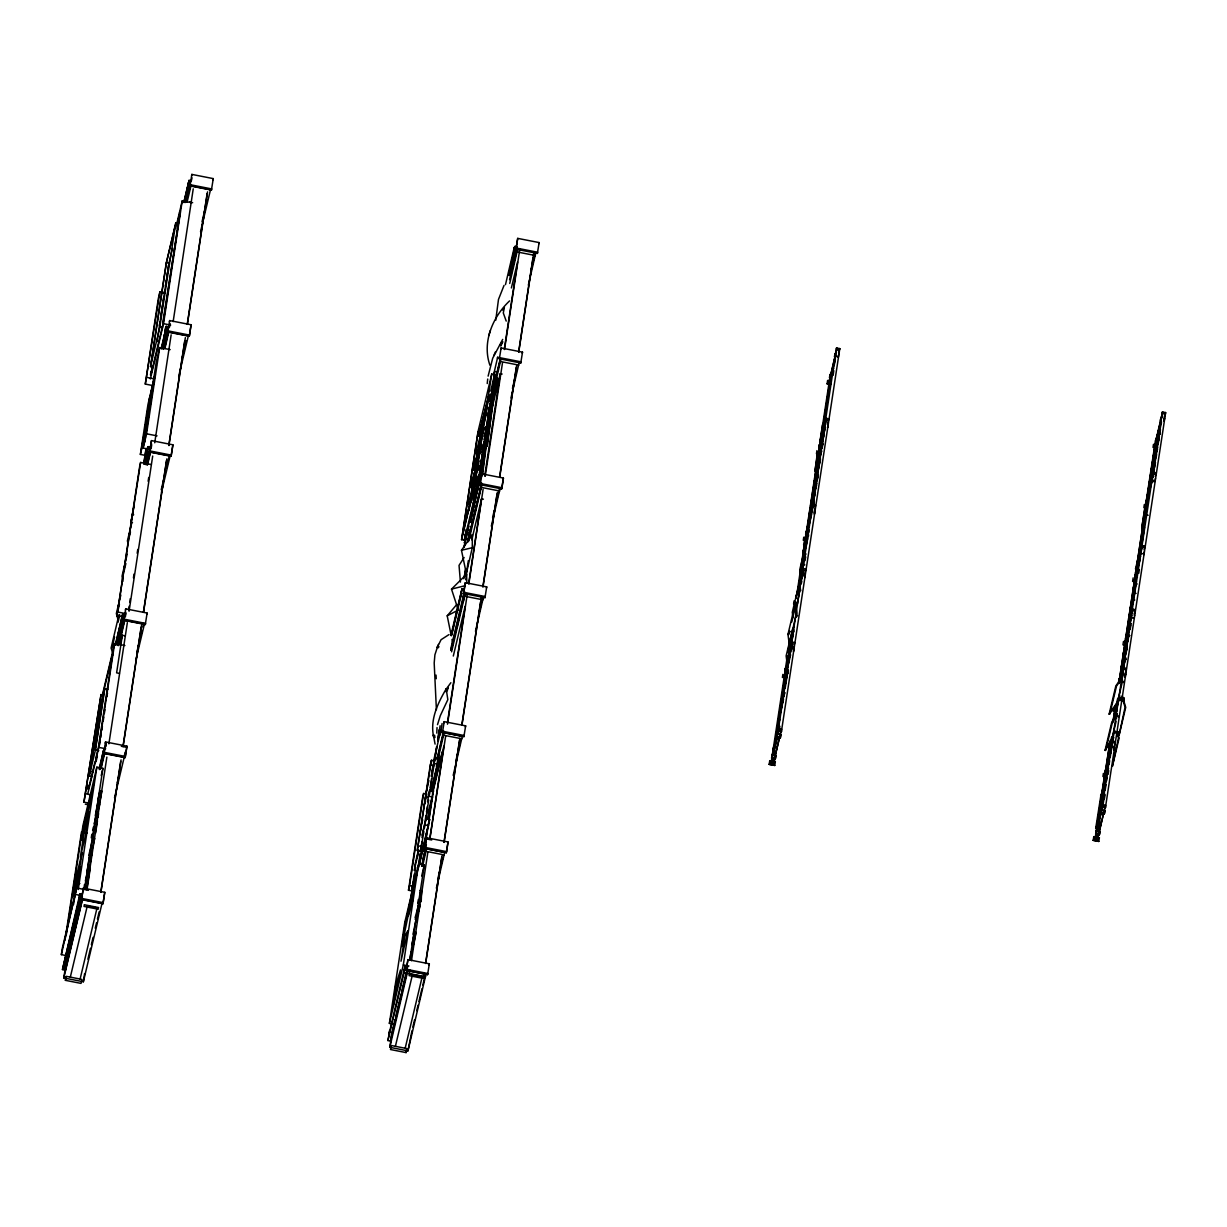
<?xml version="1.0" encoding="UTF-8"?>
<svg xmlns="http://www.w3.org/2000/svg" width="1227" height="1227" viewBox="0 0 1227 1227"><rect width="100%" height="100%" fill="white"/><g stroke="black" fill="none" stroke-linecap="round" stroke-linejoin="round"><path stroke-width="1.5" d="M436.797 733.132L437.027 727.565M472.272 547.717L472.349 534.696L461.475 550.263L466.337 573.592L472.272 547.717L461.475 550.263M420.217 905.265L416.751 918.011L415.109 917.704L419.588 901.308L419.941 892.244M495.739 320.278L498.484 299.434L504.036 285.416M487.717 379.036L487.226 383.53M471.444 516.337L473.116 503.361M472.211 513.101L474.88 492.472M473.898 506.858L475.846 491.828M474.895 501.797L477.334 482.993M477.824 479.236L478.315 475.478M479.036 469.834L479.527 466.076M477.073 491.812L478.3 482.41M478.775 478.653L479.266 474.88M477.594 490.493L483.683 443.499M484.174 439.741L484.895 434.097M485.386 430.34L485.877 426.582M478.484 487.073L478.959 483.315M479.527 482.395L485.616 435.386M486.107 431.628L486.828 425.984M487.318 422.226L487.809 418.468M479.803 482.963L490.018 404.005M481.168 475.785L481.659 472.012M482.395 466.383L482.871 462.625M483.607 456.981L484.098 453.223M484.818 447.579L485.309 443.821M486.045 438.177L486.521 434.419M485.463 445.968L493.208 388.944L494.834 389.266L487.104 446.291L485.463 445.968L492.441 392.134L500.463 358.974M482.364 473.315L486.03 445.11M482.395 475.754L486.782 441.919M487.272 438.162L487.763 434.404M488.484 428.76L489.22 423.116M489.711 419.358L490.187 415.6M490.923 409.956L491.413 406.198M493.714 391.827L495.141 380.83L496.766 381.152L495.34 392.149L493.714 391.827L495.831 377.931L497.456 378.253L495.34 392.149M487.104 446.291L494.067 392.456M1119.776 679.942L1119.484 680.97L1122.889 681M1121.018 668.071L1128.641 635.203L1129.684 635.356M1122.797 656.307L1130.435 623.439L1122.797 656.307L1130.573 625.356M1120.941 679.022L1125.067 658.715L1126.049 659.236M1126.815 647.242L1119.223 679.835M1128.641 635.203L1129.622 635.724M409.91 959.238L410.999 951.968M152.746 385.539L145.292 384.082L158.329 298.483L159.909 291.842L165.492 292.946M145.292 384.082L159.909 291.842M83.942 802.151L101.043 694.543L83.942 802.151L89.525 803.256M153.053 367.088L150.492 366.582L166.305 262.716L175.798 222.839L178.36 223.345M151.074 363.621L166.443 262.685L175.216 225.799M66.335 955.603L61.35 954.637L62.347 948.103L76.672 887.965L88.436 890.327M92.516 776.553L89.264 775.909L98.605 714.497L104.786 688.577L108.037 689.221M150.476 375.033L151.059 371.26M87.592 789.099L88.16 785.326M65.016 940.112L81.534 831.814M152.24 366.444L151.105 373.944L163.053 323.775M66.35 934.514L83.007 825.296L96.856 767.151L102.915 768.347L84.571 888.854M159.372 325.538L159.955 321.765M160.522 317.977L162.531 304.756M163.114 300.983L163.682 297.21M164.265 293.437L164.832 289.649M165.415 285.876L166.274 280.216M166.857 276.428L167.424 272.655M168.007 268.882L168.574 265.109M157.041 341.689L169.004 263.191L172.516 248.437M89.264 775.909L95.43 749.988L104.786 688.577M145.538 455.432L140.369 454.419L147.976 404.435L155.169 373.821M175.798 222.839L159.863 326.735L162.547 327.226M81.319 896.584L82.393 896.799L81.442 903.072L65.445 970.174L62.47 969.56L79.878 893.931L81.734 894.299L80.368 902.857L64.371 969.974L80.645 901.492L78.773 901.124L79.878 893.931M140.86 452.242L144.142 433.683M144.633 430.278L145.538 424.496M146.028 421.091L146.657 417.149M147.148 413.729L148.053 407.962M151.059 400.385L149.295 400.048L149.955 395.692M132.485 522.564L130.86 522.242L134.234 505.248M122.347 616.767L116.948 615.709L139.725 466.107L140.599 462.456L151.366 464.558M84.111 832.397L80.322 857.213L85.23 836.615L89.019 811.783L84.111 832.397L87.132 832.98M116.948 615.709L140.599 462.456M151.933 387.824L144.326 437.809L140.369 454.419M73.559 904.498L76.841 882.934L80.645 866.983L77.362 888.547M148.39 449.113L143.16 448.085L156.289 361.858L159.694 347.563L170.17 349.618M61.35 954.637L76.672 887.965M144.633 442.257L145.492 436.659M145.829 434.511L147.823 421.428M148.329 417.962L149.188 412.364M149.755 408.622L151.519 397.134M152.025 393.668L154.081 380.324M154.587 376.858L155.215 372.855M155.722 369.373L156.366 365.37M162.823 322.41L180.246 212.271L179.525 212.654M91.059 796.415L91.504 793.486M87.915 793.209L98.82 747.396L114.632 643.515L124.878 645.525M143.16 448.085L146.565 433.806L159.694 347.563M162.838 325.324L180.154 211.397L177.056 224.403M63.804 977.934L82.485 899.529L102.025 903.363L83.359 981.769L63.804 977.934L65.292 968.134M150.354 378.959L163.528 323.683L182.225 200.86L191.136 202.608M99.54 745.05L100.108 741.323M100.675 737.611L101.243 733.884M101.81 730.157L102.378 726.445M103.221 720.862L103.789 717.135M104.356 713.408L104.924 709.697M106.902 696.66L107.47 692.948M65.445 970.174L66.396 963.916M78.237 889.56L96.856 767.151M143.697 463.867L145.967 448.929M65.414 980.342L66.365 976.355L81.964 979.407L81.013 983.394L65.414 980.342L65.997 976.554M143.881 463.622L146.212 448.468M144.648 461.582L146.642 448.561M118.145 635.847L118.59 632.933L120.445 633.301L120.001 636.199L118.145 635.847L115.951 645.003M144.771 461.352L145.338 457.564M167.716 326.888L165.844 326.52L164.357 336.321L166.212 336.689L167.209 330.155M145.86 458.791L147.577 447.594M78.329 904.176L63.39 967.045M115.507 645.203L122.577 614.374L124.448 614.742L119.571 636.353M144.418 464.343L148.206 446.628L149.832 446.95L146.258 464.665M161.443 349.005L166.458 326.428L168.222 326.765L163.222 349.342M189.97 182.179L188.759 181.933L187.762 188.544L189.035 188.759L190.277 180.599L189.065 180.354L183.789 202.516M189.065 180.354L184.663 201.519M99.479 769.574L103.497 750.418L104.571 750.633L100.982 767.949M117.531 645.417L123.452 618.883M163.62 348.192L167.409 330.6M185.829 201.872L189.571 184.433M81.503 899.606L83.359 888.118L104.77 892.32L103.206 902.643L102.93 903.808L81.503 899.606L83.359 888.118M103.681 753.439L105.537 741.952L126.948 746.154L125.384 756.476L125.108 757.642L103.681 753.439L103.958 752.274L125.384 756.476M145.292 624.543L147.133 613.055L125.721 608.853L123.881 620.341L145.292 624.543L145.568 623.377L124.157 619.175L122.424 626.905M149.633 452.088L151.473 440.6L172.9 444.803L171.32 455.125L171.044 456.291L149.633 452.088L151.473 440.6M167.823 332.057L169.679 320.569L191.09 324.772L189.525 335.094L189.249 336.259L167.823 332.057L168.114 330.891L189.525 335.094M190.001 185.891L191.857 174.403L213.268 178.605L211.427 190.093L190.001 185.891L190.277 184.725L211.704 188.927L211.427 190.093M118.605 645.617L124.525 619.098M190.645 184.648L189.94 189.357L188.866 189.142M91.289 837.811L91.826 834.253M125.123 635.831L122.332 635.279L116.611 672.841L119.418 673.393M147.332 464.864L150.277 450.846M164.679 348.407L168.467 330.815M83.973 888.041L84.525 884.437M125.338 616.997L125.844 613.73M105.645 746.829L106.151 743.562L104.387 750.955M151.105 448.745L151.596 445.478M169.541 327.072L170.047 323.805M87.623 867.995L89.755 853.946L91.626 854.314L89.479 868.363L87.623 867.995L86.78 871.507M85.307 888.256L88.313 868.501L90.184 868.869L87.178 888.624M88.819 855.296L92.915 838.118L96.688 813.302L98.559 813.67L98.022 817.213M95.292 815.664L100.031 790.771L101.902 791.139L97.148 816.016M90.138 857.32L90.951 851.998M128.528 610.049L129.111 606.261M129.694 602.472L130.261 598.684M133.436 577.856L134.019 574.067M137.179 553.239L137.761 549.451M148.13 481.275L148.712 477.487M86.703 889.621L106.872 757.09M108.896 743.823L127.347 622.656M129.065 611.291L152.7 456.03M154.725 442.778L171.151 334.848M173.16 321.597L193.237 188.835M95.583 833.164L97.47 820.756M83.359 981.769L84.602 973.609M100.798 892.182L120.675 761.538M122.991 746.384L141.151 627.104M143.452 611.951L166.504 460.478M168.82 445.34L184.663 341.198M187.256 324.158L207.148 193.513M100.905 892.412L121.074 759.866M123.099 746.614L141.534 625.433M143.559 612.181L166.903 458.821M168.927 445.57L185.354 337.64M187.363 324.388L207.547 191.857M124.464 755.571L124.955 752.304M102.93 903.808L104.77 892.32M125.108 757.642L126.948 746.154M171.044 456.291L172.9 444.803M189.249 336.259L191.09 324.772M461.551 539.665L475.324 481.858L478.116 482.41L464.343 540.217L461.551 539.665L477.963 431.873L491.736 374.066L494.527 374.603L477.978 482.441M423.606 793.486L409.588 885.603L412.855 886.247L411.735 890.894L408.484 890.25L422.502 798.133L423.606 793.486L426.873 794.13M394.971 1024.484L389.388 1023.395L404.757 922.459L418.683 863.977L424.266 865.066L409.757 960.404M407.303 970.557L390.462 1041.048L387.901 1040.542L389.772 1030.649M389.542 1030.603L389.02 1035.542M407.257 915.296L410.416 900.189M464.343 540.217L465.217 534.543M423.898 831.63L420.524 851.155L417.272 850.526L430.294 764.942L431.413 760.28L434.665 760.924M464.987 536.92L466.122 529.45M468.975 510.785L470.11 503.331M471.245 495.861L472.656 486.521M474.082 477.196L475.217 469.726M477.211 456.659L477.778 452.932M478.913 445.462L480.34 436.122M409.097 906.4L423.146 847.075L423.024 847.934M417.272 850.526L431.413 760.28M464.527 542.211L464.404 543.07L478.453 483.745L481.26 484.282L468.07 539.957M412.027 889.008L414.312 873.977M463.852 547.549L468.699 526.092L464.235 547.073M409.757 905.388L413.269 881.952M411.03 899.56L411.597 895.787M412.18 891.998L415.708 867.443M417.134 858.041L418.284 850.526M411.152 899.069L413.744 882.044M491.736 374.066L475.186 481.889L462.196 536.383L478.116 431.843L480.907 432.395M390.462 1041.048L391.505 1034.192M389.803 1047.306L407.839 970.664L425.999 974.223L407.947 1050.879L389.803 1047.306L391.198 1038.165M391.888 1034.177L391.766 1035.021L407.042 970.894M415.922 878.992L416.597 874.59M427.456 801.829L429.726 790.05L433.453 790.786L425.416 844.023M470.324 521.981L479.236 482.38L481.567 482.825L480.647 488.867L472.64 522.426L470.324 521.981L479.236 482.38M389.388 1023.395L403.315 964.913L420.186 853.701M420.524 851.155L421.95 841.86M425.34 819.529L425.907 815.802M426.475 812.09L427.333 806.507M430.156 787.903L431.582 778.593M434.266 761.921L434.849 758.133M435.416 754.344L436.567 746.783M437.732 739.206L439.159 729.743M472.288 512.15L472.87 508.361M418.422 867.918L420.723 852.826M424.465 827.903L428.714 799.989M429.573 794.406L435.11 757.304L438.837 758.041L431.398 791.492M421.965 837.642L425.938 818.685L429.665 819.421L419.695 863.685M435.508 756.031L436.95 746.568M437.809 740.893L440.11 725.755M451.919 648.178L452.502 644.39M517.088 249.296L510.785 275.6L508.684 275.201L515.018 246.397L517.104 246.811L516.168 253.007L514.067 252.609L515.018 246.397M451.475 635.341L461.659 590.509M460.861 596.215L461.981 588.868L464.312 589.313M404.25 970.358L404.373 969.499M436.858 759.682L443.637 730.97L440.846 730.418L440.708 731.277L443.499 731.813M461.536 593.945L461.674 593.086L451.628 635.233M471.904 526.214L472.487 522.426M478.453 483.745L478.331 484.588L481.122 485.14M520.769 362.993L522.518 352.149L501.107 347.947L499.358 358.79L520.769 362.993L521.046 361.827L497.641 357.272L497.502 358.131L500.309 358.667L490.125 401.398M514.205 247.992L514.328 247.148L505.478 284.649M404.051 972.766L405.094 965.91L407.655 966.416L406.612 973.272L404.051 972.766L387.901 1040.542M423.79 844.038L422.748 850.894L425.309 851.4L426.352 844.544L423.79 844.038L418.56 865.971M440.37 734.804L442.088 723.516M464.343 577.089L465.478 569.619M510.785 275.6L511.72 269.403M425.738 839.237L427.18 829.805M428.898 818.486L432.057 797.719M406.183 970.465L407.931 959.621L429.343 963.824L427.594 974.667L406.183 970.465L407.931 959.621M463.561 593.5L465.309 582.672L486.72 586.874L484.972 597.702L463.561 593.5L463.837 592.334L485.248 596.537L484.972 597.702M515.969 249.204L517.717 238.375L539.128 242.578L537.38 253.406L515.969 249.204L517.717 238.375M424.879 848.593L426.628 837.75L448.039 841.967L446.567 851.63L446.291 852.796L424.879 848.593L425.155 847.428L446.567 851.63M438.514 758.24L439.297 753.148M442.472 732.473L444.22 721.645L465.647 725.847L463.898 736.675L442.472 732.473L442.763 731.307L464.174 735.51L463.898 736.675M450.8 648.654L463.192 596.675L465.309 582.672M480.263 484.696L482.012 473.867L503.423 478.07L501.966 487.732L501.674 488.898L480.263 484.696L480.539 483.53L501.966 487.732M464.343 594.481L464.466 593.638L450.938 650.433M436.352 766.308L444.143 732.672L462.288 736.246L453.192 775.357M451.597 651.828L465.217 593.699M495.846 381.643L501.015 358.99M509.742 283.452L517.625 249.403M422.625 866.124L426.536 848.793L444.695 852.351L436.383 888.179M468.775 541.046L481.92 484.895M484.711 475.877L500.263 373.683L502.134 374.051M429.895 837.995L443.883 746.108L432.456 794.007M447.41 722.902L465.156 606.291L453.3 656.046M468.76 582.825L481.551 498.822L483.407 499.19M504.297 349.158L517.564 262.011L511.383 287.946M424.235 972.965L423.269 978.41L409.066 975.618L410.048 970.174M411.49 960.726L427.794 852.627M429.803 839.391L445.754 735.54M447.487 724.191L467.364 593.623M468.806 584.159L483.101 489.328M485.217 476.306L502.503 362.778M504.512 349.526L519.788 249.234M406.076 1052.597L407.027 1048.61L391.444 1045.542L390.493 1049.53L406.076 1052.597L406.658 1048.809M407.947 1050.879L411.965 1030.772M425.57 963.272L441.705 857.305M444.005 842.167L459.558 739.988M461.858 724.85L480.585 601.859M482.886 586.721L497.012 494.006M499.604 476.966L516.306 367.226M518.607 352.088L533.009 257.471M425.677 963.502L442.103 855.648M444.113 842.397L459.956 738.332M461.965 725.08L481.551 596.414M482.993 586.951L497.395 492.334M499.711 477.196L516.705 365.569M518.714 352.318L533.975 252.026M475.478 631.307L483.377 597.258M528.331 285.17L535.785 252.977M491.321 526.122L500.079 488.453M510.953 398.008L519.174 362.548M446.291 852.796L448.039 841.967M501.674 488.898L503.423 478.07M769.176 764.36L769.743 760.694L775.341 761.783L774.758 765.449L769.176 764.36L774.758 765.449M830.817 384.526L827.09 383.806L827.611 380.401M817.719 453.223L814.943 471.245L817.305 453.346M770.909 763.501L779.068 728.654L781.492 729.129L773.317 763.976L770.909 763.501L771.154 761.875M771.584 758.163L772.151 754.85L775.878 755.587L775.495 758.071L775.295 758.899L771.584 758.163L771.783 757.335L775.495 758.071M795.265 603.439L795.51 601.813M819.697 443.039L822.504 424.956L823.44 425.14L820.633 443.223L819.697 443.039L821.707 434.312L822.535 435.217L821.707 434.312M787.305 656.399L771.185 762.35L773.838 762.872L774.13 761.63M787.887 652.611L789.605 641.261M796.246 598.408L800.556 569.359M801.139 566.245L804.298 544.757M804.881 541.644L829.651 378.928M775.663 746.461L773.9 746.123L772.197 755.633M806.691 530.923L814.161 499.236M807.228 527.334L815.157 493.775M808.118 521.521L816.63 485.156M808.608 518.346L816.737 483.423M809.145 514.757L816.63 483.07M809.483 512.533L818.056 475.754M810.51 505.769L817.995 474.082M810.848 503.545L817.719 474.266M811.891 496.782L820.526 459.588M812.703 491.398L820.464 457.916M813.256 487.809L820.173 458.1M814.13 481.996L821.553 450.723M814.621 478.821L822.811 443.468M815.157 475.232L822.581 443.959M815.51 473.008L822.918 441.751M816.599 465.815L824.007 434.557M817.351 460.861L825.28 427.303M772.949 755.311L773.531 751.568M774.344 746.63L779.651 719.145L774.436 746.568L785.234 674.651L792.151 645.586L791.584 649.328M786.216 672.626L787.841 657.488M797.596 593.408L800.725 572.902M802.427 561.705L803.271 556.107M803.838 552.38L804.406 548.653M816.43 469.65L806.446 535.309L809.467 522.579M819.912 446.858L820.48 443.07M821.921 433.622L829.989 380.661L836.047 355.232M783.117 689.283L786.752 673.991L783.194 689.298L785.019 676.859M775.602 742.304L776.17 738.562M776.752 734.804L777.32 731.062M777.887 727.304L778.455 723.547M779.022 719.804L779.881 714.175M780.464 710.418L781.032 706.675M781.599 702.918L784.743 682.289M785.311 678.531L785.234 674.651M799.958 582.35L800.525 578.623M803.639 558.101L804.206 554.374M809.943 516.674L810.526 512.932M813.654 492.288L814.237 488.545M824.299 422.395L825.158 416.72M825.74 412.947L826.323 409.158M826.891 405.37L828.9 392.134M829.483 388.361L830.05 384.572M777.136 733.915L776.568 737.228L780.295 737.964L780.863 734.651L777.136 733.915L776.936 734.743M781.783 702.534L787.841 671.276L785.173 688.255M810.618 513.469L811.2 510.156M778.102 731.246L836.523 348.008L839.789 348.637L781.354 731.89L778.102 731.246L778.347 730.188L781.614 730.832L781.354 731.89M773.317 763.976L781.492 729.129M773.838 762.872L775.556 751.507M784.068 696.138L784.574 692.488L777.887 724.206L783.547 699.237M791.998 643.715L792.243 642.089L794.667 642.565L794.421 644.19L791.998 643.715L784.084 676.936L792.243 642.089M803.179 570.218L803.424 568.592L805.848 569.067L805.602 570.693L803.179 570.218L797.903 592.365M812.872 506.521L813.133 504.895L815.541 505.371L815.295 506.996L812.872 506.521L804.958 539.742L814.268 499.588M826.308 418.33L818.133 453.192L826.308 418.33L828.731 418.806L827.397 424.343M775.571 752.182L774.36 762.044M784.13 695.878L784.636 692.503M833.179 375.263L833.808 370.677M779.314 729.988L779.881 726.246M787.872 673.715L788.44 669.973M796.492 617.15L797.059 613.393M805.096 560.601L805.664 556.874M813.654 504.358L814.222 500.601M817.366 479.972L817.934 476.229M822.213 448.085L822.796 444.327M775.295 758.899L775.878 755.587M780.295 737.964L780.863 734.651M1111.11 747.887L1106.923 747.059L1107.46 744.099M1093.211 840.326L1093.778 836.661L1099.377 837.765L1098.794 841.431L1093.211 840.326L1098.794 841.431M1126.693 645.555L1122.966 644.819L1123.487 641.43M1136.355 582.027L1132.628 581.291L1133.15 577.886M1135.542 568.853L1136.708 569.083L1135.542 568.853L1139.423 552.564L1140.589 552.794L1136.708 569.083M1145.42 504.926L1145.052 506.567L1147.383 507.027M1102.536 806.645L1097.567 827.489L1096.631 827.32L1104.76 773.93L1110.144 751.338L1111.079 751.522L1110.236 757.044M1121.907 682.243L1118.656 681.598L1119.193 678.638L1122.444 679.283M1145.343 505.723L1141.754 527.978L1144.776 508.055L1153.058 473.055M1145.957 502.825L1154.883 444.542L1161.923 414.772M1094.944 839.406L1103.088 804.697L1105.512 805.173L1097.367 839.881L1094.944 839.406L1097.828 821.185M1099.561 809.82L1100.128 806.032M1101.371 803.808L1100.435 803.624L1109.361 745.387M1112.828 722.657L1115.42 705.602M1118.871 682.872L1152.628 461.183M1153.196 457.395L1155.221 444.128M1095.527 837.013L1097.828 821.845M1101.861 795.326L1103.594 783.961M1110.236 740.372L1103.717 783.01L1109.668 757.228M1113.119 721.43L1115.711 704.375M1118.886 683.531L1146.57 501.628M1148.135 497.456L1147.015 498.346L1155.221 444.787M1100.558 812.305L1103.579 792.565L1099.131 815.418L1103.364 797.581M1116.601 718.7L1113.809 718.163L1114.346 715.203L1117.137 715.755M1128.027 625.801L1133.38 599.727L1128.027 625.801L1129.423 626.077M1133.15 601.261L1131.754 600.985L1133.886 586.951M1096.969 831.385L1097.536 827.658M1098.119 823.808L1098.686 820.127M1099.53 814.605L1100.082 810.924M1100.435 803.624L1104.561 781.584L1102.429 790.556L1103.364 790.74L1101.938 800.081M1120.404 677.488L1125.865 641.614L1131.969 615.448M1129.576 617.242L1126.815 639.742M1130.144 613.515L1130.711 609.773M1131.279 606.046L1134.392 585.54M1134.96 581.797L1135.527 578.07M1136.401 572.334L1145.266 514.128M1148.61 491.659L1149.162 490.708M1149.101 484.726L1151.57 483.009L1149.607 485.125M1150.589 478.591L1153.303 475.785M1151.586 472.058C1160.359 461.72 1144.96 479.266 1153.579 469.941M1152.582 465.524L1155.527 462.487M1153.073 458.607L1156.524 455.953L1153.579 458.99M1154.07 452.073L1157.521 449.419L1154.576 452.456M1157.859 443.315L1154.975 446.076L1157.552 443.806M1114.76 716.706L1114.637 717.519L1114.898 716.108L1117.46 716.614M1129.99 618.991L1128.595 618.715L1136.141 583.669M1150.926 478.653L1158.948 437.993M1151.923 472.119L1160.251 429.849M1153.901 459.051L1159.944 428.484L1160.374 429.189M1154.898 452.518L1158.227 435.708M1105.45 777.903L1108.763 762.749M1108.272 760.709L1108.15 761.522M1107.751 746.43L1110.45 746.338L1110.573 745.51L1108.012 745.019M1150.22 484.88L1145.389 516.659L1150.926 481.26L1153.257 481.72M1108.625 759.252L1107.275 768.071L1108.211 768.255M1121.631 673.838L1122.199 670.065M1123.932 658.73L1124.499 654.957M1127.674 634.144L1128.242 630.417M1137.352 570.57L1137.92 566.828M1139.914 553.684L1140.496 549.926M1141.064 546.168L1141.631 542.411M1142.199 538.668L1143.058 533.024M1153.472 465.693L1158.871 438.254M1100.619 813.118L1101.171 809.973L1104.883 810.71L1104.53 813.026L1104.331 813.854L1100.619 813.118L1100.818 812.289L1104.53 813.026M1096.631 827.32L1102.015 804.713L1110.144 751.338M1134.3 617.518L1134.101 618.347L1130.374 617.626L1130.926 614.466L1130.727 615.31M1149.852 490.861L1150.405 487.18M1151.57 483.009L1150.88 483.484L1151.754 477.61L1151.555 478.438M1152.092 476.168L1152.644 472.487M1153.211 468.806L1156.57 446.751M1131.754 600.985L1138.012 569.665L1139.408 569.942M1140.865 550.984L1144.438 527.518L1143.119 527.947L1144.438 527.518M1102.153 807.151L1162.398 411.981L1165.65 412.609L1105.404 807.78L1102.153 807.151L1102.398 806.078L1105.665 806.722L1105.404 807.78M1097.367 839.881L1105.512 805.173M1103.257 801.001L1103.763 797.703M1153.533 459.251L1155.972 455.846M1160.895 423.438L1159.96 424.573L1161.463 423.545M1095.22 838.24L1097.874 838.762L1100.481 822.366M1102.874 806.17L1104.622 793.854M1105.19 790.173L1106.033 784.651M1106.585 780.97L1107.153 777.289M1107.705 773.608L1108.548 768.087M1109.116 764.406L1109.668 760.725M1112.889 740.893L1113.456 737.105M1135.052 611.153L1135.266 609.681L1132.843 609.205L1132.628 610.678L1135.052 611.153L1134.162 614.834M1142.521 545.662L1142.291 547.135L1144.714 547.61L1144.944 546.138L1142.521 545.662L1134.377 580.356M1153.687 472.334L1153.457 473.806L1155.88 474.282L1156.11 472.809L1153.687 472.334L1145.773 505.555M1154.714 446.766L1162.859 412.073M1114.285 732.856L1114.591 730.893M1104.469 798.593L1105.036 794.851M1108.165 774.344L1108.733 770.617M1125.312 661.629L1125.895 657.856M1130.205 629.528L1130.773 625.755M1138.763 573.239L1139.331 569.512M1099.346 834.789L1099.545 833.961L1095.818 833.225L1095.619 834.053L1099.346 834.789L1099.898 831.645L1096.171 830.909L1095.987 831.737M1099.545 833.961L1099.898 831.645M1104.331 813.854L1104.883 810.71M1114.96 743.117L1115.174 741.645L1112.766 741.169L1112.536 742.642L1114.96 743.117L1113.641 748.654M1125.726 673.838L1125.174 676.982L1125.374 676.154M1126.125 669.773L1126.34 668.316L1123.917 667.841L1123.702 669.298L1126.125 669.773L1124.361 677.166M1122.95 699.513L1123.073 698.7L1120.282 698.148M1120.65 700.494L1123.595 701.077L1124.131 698.117L1121.187 697.534M1123.595 701.077L1124.131 698.117M466.337 573.592L468.346 560.616M471.766 538.408L472.349 534.696M465.708 579.834L466.597 574.175L451.505 589.129L458.407 610.371M486.582 413.162L480.647 436.398L478.545 435.984L488.821 395.339M478.055 453.377L475.969 452.962L476.183 451.643M475.478 470.37L473.377 469.956L473.591 468.622L484.113 427.517M473.101 486.03L472.886 487.349L470.8 486.935L481.536 444.511M475.34 484.68L470.309 504.343L468.208 503.929L468.423 502.595M489.987 391.306L490.202 389.971M487.395 408.284L487.61 406.965L475.969 452.962M490.248 398.867L492.288 390.385L490.002 399.327M486.904 425.692L487.119 424.358L484.159 436.413M479.143 476.643L479.374 475.324L472.962 500.34M1123.533 663.715L1121.693 670.571M1124.438 655.203L1123.472 658.807M1125.481 659.129L1119.837 682.687M1129.07 635.601L1122.858 659.052M488.116 376.137L492.717 358.192L502.687 339.404M417.732 903.164L418.376 899.529M416.751 918.011L417.395 914.376M1157.951 442.778L1155.573 445.922M1158.917 436.505L1156.509 439.021L1159.423 436.889M1152.92 465.6L1161.524 421.843M1159.592 434.634L1160.297 431.014M1159.576 434.833L1160.297 431.183M1149.944 485.186L1157.567 446.398M1158.227 443.192L1159.009 439.097M1149.3 489.895L1157.644 447.456M1148.671 494.604L1156.616 454.266M1149.73 490.57L1150.466 486.858M1150.926 484.665L1155.297 462.349M1152.138 479.895L1153.947 470.708M1154.561 467.748L1155.389 463.392M1153.411 474.972L1154.086 471.49M413.177 933.456L416.95 915.127L415.232 919.452M463.837 578.761L465.708 569.742M457.134 626.721L458.745 619.436M463.315 601.353L465.309 592.38M411.766 944.621L414.588 932.075L416.214 932.397L410.186 959.284M127.179 554.175L122.04 576.153L122.915 581.383M124.157 570.831L125.875 563.5M1121.57 668.178L1128.365 638.93M1120.205 678.132L1126.999 648.884M1120.389 678.914L1125.067 658.715M803.24 559.083L803.67 564.604L800.74 577.058L800.311 571.537L803.24 559.083L805.311 555.846M801.154 571.69L801.998 568.132M802.351 575.524L803.179 571.966M118.942 614.742L111.105 648.025L113.16 654.681M111.933 648.178L114.556 637.089M118.037 622.304L119.786 614.911M807.412 532.595L807.688 539.098L803.179 558.193L802.903 551.69L808.869 530.003M805.387 544.911L803.746 551.859L805.203 549.267M794.743 605.678L796.016 615.402L789.237 644.129L787.964 634.39L794.743 605.678L797.949 601.552M788.808 634.558L789.651 630.969M791.768 621.997L794.298 611.215M175.63 228.498L182.225 200.86M183.897 202.332L188.759 181.933M185.108 202.578L188.513 188.329M191.581 175.568L191.857 174.403M185.875 201.749L189.035 188.759M191.167 181.489L192.041 177.838M187.056 202.256L190.983 185.814L210.523 189.648L200.522 231.673M150.492 366.582L159.985 326.719M165.844 326.52L164.035 337.655L165.906 338.008M161.243 348.299L166.458 326.428M149.295 400.048L155.369 374.526M163.007 348.652L165.89 336.397M169.403 321.735L169.679 320.569M166.335 338.805L167.209 335.109M168.973 327.716L169.847 324.02M166.519 338.453L167.393 334.772M164.847 348.606L168.805 331.98L188.36 335.815L178.667 376.444M144.28 463.116L148.206 446.628M202.01 221.872L204.618 210.921M205.492 207.256L207.24 199.955M130.86 522.242L132.961 513.453M212.992 179.771L213.268 178.605M146.044 464.665L149.05 452.042L147.424 451.72M150.783 447.671L151.657 444.036M147.562 464.772L150.599 452.011L170.154 455.846L161.458 492.318M182.363 357.41L186.32 340.784M102.408 694.835L114.632 643.515M102.838 694.835L112.7 653.393L98.39 747.473L95.813 758.286M115.553 643.884L122.577 614.374M120.047 633.178L120.921 629.497M123.559 618.439L124.448 614.742M125.445 610.018L125.721 608.853M117.823 645.371L121.55 630.555M125.031 615.939L125.906 612.288M121.289 632.074L124.326 619.344M119.188 644.022L124.847 620.264L144.403 624.098L135.691 660.647M120.123 644.558L122.332 635.279M88.513 788.915L94.954 761.89M96.043 761.737L97.362 756.185M161.212 489.803L164.265 477.042M166.427 467.932L169.479 455.156M91.856 791.676L94.019 782.627M99.111 768.838L103.497 750.418M105.261 743.117L105.537 741.952M99.985 769.421L102.623 758.332M100.185 769.038L101.933 761.676M101.135 768.133L104.663 753.363L124.203 757.197L114.525 797.841M101.181 775.617L102.915 768.347M97.823 800.081L100.031 790.771M92.608 830.464L93.421 827.029M94.234 823.593L96.688 813.302M136.749 652.672L138.482 645.371M140.66 636.23L141.979 630.739M142.838 627.089L143.712 623.439M146.857 614.221L147.133 613.055M62.47 969.56L78.773 901.124M90.277 857.366L94.77 838.486L92.915 838.118M80.859 897.995L81.734 894.299M90.783 857.826L91.626 854.314M85.369 880.894L88.313 868.501M69.632 949.897L72.684 937.137M74.418 929.836L76.151 922.551M77.025 918.9L78.758 911.6L77.056 919.161M81.365 900.664L80.491 904.314L81.503 900.526M68.62 954.591L71.289 943.394M74.402 930.357L76.166 922.888M70.322 977.121L87.27 906.032L97.04 907.949L80.108 979.054M117.347 782.489L118.666 776.952M87.884 959.207L90.491 948.272M91.365 944.621L93.099 937.321M95.277 928.21L96.58 922.735M97.439 919.084L99.172 911.799M508.684 275.201L514.067 252.609M512.134 267.655L516.69 248.544M509.573 279.695L517.119 247.701M493.515 375.14L497.641 357.272M493.852 375.079L494.696 371.49L496.797 371.904L492.104 391.582M487.395 405.155L489.128 397.885M491.291 388.806L494.527 374.603M500.831 349.112L501.107 347.947M499.358 358.79L499.634 357.624M490.002 399.082L490.877 395.462M492.594 388.223L495.616 375.554M490.34 401.459L491.659 395.922M491.49 399.925L494.972 385.309M496.766 381.152L497.456 378.253M491.199 411.735L500.263 373.683M481.736 475.033L482.012 473.867M530.892 271.136L533.5 260.17M534.374 256.52L535.248 252.869M467.978 539.343L471.015 526.552L470.048 532.917L467.717 532.457M467.87 542.058L472.702 521.245M473.576 517.595L478.775 495.708M479.65 492.058L481.383 484.772M538.852 243.744L539.128 242.578M537.38 253.406L537.656 252.241L516.245 248.038M471.781 539.803L481.551 498.822M450.922 635.279L461.981 588.868M512.457 388.407L516.414 371.781M451.183 650.249L464.68 593.592M522.242 353.315L522.518 352.149M426.106 792.565L428.883 780.571M433.315 761.998L440.846 730.418M425.171 799.084L426.459 793.639M431.659 771.829L435.11 757.304M492.594 517.518L494.328 510.217M496.506 501.091L499.542 488.331M424.22 805.295L426.382 796.2M431.137 776.231L434.174 763.516L437.901 764.237M443.944 722.81L444.22 721.645M420.892 827.151L422.655 819.728M427.962 797.473L429.726 790.05M437.41 758.531L443.576 732.672M419.941 833.363L421.275 827.796M431.49 788.915L438.837 758.041M408.484 890.25L409.588 885.603M414.665 866.063L418.56 849.651M422.042 835.081L425.938 818.685M432.502 792.335L442.134 751.921M414.143 870.434L418.928 850.403M428.146 813.041L433.453 790.786M427.211 819.253L432.517 796.983L428.79 796.262M424.021 843.102L429.665 819.421M479.358 611.782L480.662 606.291M481.536 602.641L482.395 598.991M408.576 910.373L409.373 907.044M426.628 837.75L426.352 838.915L431.705 839.974M486.444 588.04L486.72 586.874M422.87 859.161L425.478 848.194M421.597 865.909L425.938 847.627M421.827 866.017L425.999 848.67M421.659 876.032L424.266 865.066M388.974 1034.468L405.094 965.91M456.015 760.249L459.972 743.623M391.95 1032.352L395.002 1019.53M395.876 1015.864L401.106 993.885M401.981 990.22L406.352 971.907M465.37 727.013L465.647 725.847M395.401 1046.324L412.333 975.22L422.103 977.137L405.171 1048.241M437.64 879.575L440.248 868.639M441.107 864.989L442.855 857.704M412.824 1027.106L414.573 1019.806M416.751 1010.665L418.054 1005.189M418.928 1001.523L421.965 988.732M422.84 985.082L425.447 974.115M429.067 964.989L429.343 963.824M427.594 974.667L427.87 973.502L406.459 969.299M827.09 383.806L830.878 384.266M829.881 375.125L830.081 374.296L829.498 377.609L829.697 376.781M834.866 354.204L835.066 353.361L834.498 356.674L834.682 355.845L838.409 356.582L838.21 357.41L838.793 354.097M836.523 348.008L836.277 349.066L839.529 349.71L839.789 348.637M834.789 357.318L828.823 382.947L836.308 351.582M835.679 353.637L836.998 348.1L836.737 349.726L839.161 350.201L839.421 348.575L838.532 352.256M833.67 368.069L829.989 380.661M835.096 361.428L834.099 365.646L833.164 365.462L834.207 364.925M822.504 424.956L823.44 425.14M816.921 450.631L816.461 453.76M819.191 445.355L819.391 444.527L818.808 447.84L819.007 447.011M824.176 424.435L824.375 423.591L823.808 426.904L823.992 426.076M818.44 453.668L826.538 419.665M817.903 457.257L825.357 425.462M817.075 462.656L825.004 429.097M815.986 469.834L824.115 434.91M813.792 484.205L821.661 451.091M828.102 424.327L827.519 427.64L827.719 426.812M812.427 493.193L820.357 459.65M811.338 500.386L819.084 466.889M809.973 509.358L817.888 475.815M803.746 537.196L803.286 540.325M807.78 523.745L815.434 491.981M806.016 531.92L806.216 531.092L805.633 534.405L805.832 533.576M809.912 519.865L813.9 503.131M808.716 526.567L811.737 513.837M813.976 512.533L814.866 508.837M814.544 513.377L814.345 514.205L814.927 510.892M794.053 600.893L793.593 604.021M796.139 597.273L795.94 598.101L796.522 594.788L796.323 595.616M801.124 576.337L800.924 577.165L801.507 573.853L801.308 574.696M797.719 592.58L802.995 570.432M800.203 584.466L803.24 571.751M800.311 584.804L802.918 573.899M804.099 576.445L805.848 569.067M805.234 574.589L804.651 577.902L804.851 577.073M782.857 674.39L782.412 677.519M785.127 669.114L785.326 668.286L784.759 671.598L784.958 670.77M790.111 648.193L790.311 647.35L789.743 650.663L789.943 649.835M785.556 672.503L789.452 656.154M790.326 652.519L792.059 645.249M786.308 672.963L790.648 654.804M793.102 649.727L793.976 646.046M793.67 650.571L793.47 651.399L794.038 648.086M769.743 760.694L775.341 761.783M773.194 749.114L773.9 746.123M771.952 755.679L772.151 754.85M774.513 746.583L777.151 735.479M773.255 755.433L777.151 739.083M1153.487 444.297L1153.027 447.426M1155.589 440.585L1155.389 441.413L1155.941 438.269L1155.742 439.097M1160.573 419.649L1160.374 420.493L1160.926 417.333L1160.727 418.162M1162.138 413.039L1162.398 411.981M1154.944 445.294L1162.414 413.913M1157.076 439.128L1158.948 436.245M1158.932 431.306C1161.693 427.073 1156.233 434.956 1160.512 429.818M1160.512 424.68L1160.941 423.177M1157.69 441.367L1156.846 444.926L1154.883 444.542M1158.533 437.809L1160.236 430.692M1163.733 419.542L1165.282 412.533L1165.052 414.005L1162.629 413.53M1165.389 413.683L1165.65 412.609M1164.653 418.07L1164.101 421.214L1164.3 420.386M1144.316 504.558L1143.855 507.687M1145.205 505.11L1150.926 481.26M1147.567 497.349L1147.015 498.346M1155.221 476.505L1156.11 472.809M1155.282 479.159L1155.481 478.331M1132.628 581.291L1136.417 581.751M1135.404 572.702L1135.604 571.874M1140.389 551.767L1140.589 550.938L1140.036 554.083L1140.236 553.254L1143.963 553.99L1143.763 554.819L1144.316 551.675M1135.052 575.018L1135.251 574.19M1137.429 567.871L1134.576 579.834L1135.972 580.11M1137.138 570.632L1140.604 556.092M1135.972 576.261L1140.297 558.086M1144.055 549.834L1144.944 546.138M1130.036 609.252L1132.337 599.604L1134.776 600.003M1131.294 607.426L1134.699 593.132L1136.095 593.408M1125.742 636.23L1125.941 635.402M1125.389 638.546L1125.588 637.718M1130.374 617.626L1130.573 616.798M1124.714 643.899L1132.843 609.205M1122.199 682.442L1117.153 703.623L1109.116 714.16L1115.849 685.924L1123.226 675.264M1130.849 623.561L1125.865 641.614M1109.775 714.283L1116.509 686.046L1119.668 681.476M1134.392 613.362L1135.266 609.681M1118.656 681.598L1118.886 680.602L1122.153 681.246M1118.947 679.635L1119.193 678.638M1134.454 616.031L1134.653 615.202M1121.647 675.433L1121.447 676.261L1121.999 673.102L1121.8 673.93L1125.527 674.666M1121.279 678.914L1123.487 669.681M1116.156 721.123L1111.524 740.541L1105.052 750.372L1111.785 722.12L1116.769 713.593M1109.116 714.16L1116.493 703.5L1117.766 698.209M1105.696 750.495L1112.429 722.258L1117.429 713.715M1114.101 716.2L1114.346 715.203M1106.923 747.059L1107.153 746.062L1111.34 746.89M1113.809 718.163L1114.039 717.166M1114.331 718.715L1119.806 695.77M1118.641 701.154L1119.714 697.243L1119.177 700.203L1119.407 699.206M1123.533 682.565L1123.779 681.568M1105.052 750.372L1110.88 740.418L1111.723 736.875M1103.395 773.393L1102.935 776.522M1105.65 768.209L1105.849 767.366M1114.699 730.264L1109.039 756.875M1105.297 770.525L1105.496 769.697M1110.481 748.761L1110.282 749.59L1110.834 746.445L1114.561 747.166L1114.009 750.326L1114.208 749.498M1118.288 717.013L1118.533 716.016M1104.622 775.863L1113.671 737.458M1100.619 796.062L1101.094 794.068L1095.68 828.532L1096.156 826.538L1098.809 827.059L1098.334 829.053M1110.542 753.593L1112.26 746.323M1116.754 733.577L1115.036 732.611M1103.364 790.74L1104.637 785.357M1117.843 732.58L1118.088 731.583L1117.552 734.528L1117.782 733.531M1093.778 836.661L1099.377 837.765M1122.276 695.709L1125.726 707.365L1118.993 735.617L1125.067 707.243L1122.122 697.243M1100.972 810.802L1101.171 809.973M1116.8 733.209L1118.487 737.902L1112.414 766.277L1119.131 738.04L1117.46 733.332M1097.275 831.492L1099.867 820.587M1097.874 838.762L1098.18 837.535M437.502 724.666L440.294 715.709L447.84 699.635L446.735 692.411L448.208 687.442L445.907 691.737M801.906 581.245L798.808 585.202L792.289 612.304L792.979 617.58M797.903 592.595L799.206 587.181M796.691 604.896L799.298 594.052M794.314 626.721L792.657 628.807L786.124 655.908L786.89 661.506L788.179 661.752L786.967 656.062M790.449 641.614L793.056 630.785M788.624 652.764L790.357 645.54M786.89 661.506L793.409 634.405M131.841 522.579L127.409 540.877L128.252 544.267M129.126 537.38L130.461 531.889M120.829 595.003L116.35 613.515L118.313 620.77M118.083 609.988L119.418 604.42M509.573 300.906C492.763 316.735 481.828 342.348 489.941 365.278M809.421 525.892L807.381 528.852L803.654 544.313L804.145 549.451M804.851 557.441L805.71 553.883L804.866 553.714L802.749 557.211L799.743 569.665L800.111 575.601L801.829 568.469M804.007 557.273L804.866 553.714M478.545 435.984L489.067 394.879M473.377 469.956L483.898 428.852M487.886 414.527L489.711 407.379L487.656 415.846M478.515 451.597L482.625 435.508M470.8 486.935L481.766 444.051M475.938 468.576L481.413 447.134M468.208 503.929L479.174 461.03M481.797 452.073L484.542 441.352L482.947 448.039M473.346 485.57L477.917 467.686M476.812 476.69L465.616 520.908L476.597 478.024M480.585 463.699L481.95 458.331L478.99 470.386M500.969 344.833L501.736 342.686L500.417 344.971M1124.653 647.304L1130.911 623.5M1126.693 641.644L1128.134 636.23M1125.389 651.598L1126.815 646.184M1121.064 670.816L1126.861 648.822M1121.263 677.273L1122.23 673.669M488.699 335.769L490.371 330.492M438.438 644.42L437.195 647.503L441.06 639.712L448.99 634.589M438.407 647.749L438.898 646.522M437.686 646.292L434.91 654.804L434.189 663.009L436.398 709.666M493.76 355.646L495.493 351.812M500.785 346.091L502.855 341.75M802.903 551.69L804.36 549.098M805.71 553.883L803.593 557.365L803.946 560.371M413.054 934.575L414.588 932.075M804.084 559.236L805.464 557.089M800.311 571.537L801.706 569.374M464.113 557.533L459.036 565.386L460.432 582.089M502.641 310.063L504.374 307.471L503.3 312.946L506.214 321.091M801.706 582.733L799.651 585.371L800.756 590.739M797.719 603.101L795.571 605.831L796.937 612.426M787.964 634.39L790.111 631.66M451.26 635.831L447.211 615.816L456.628 604.65M450.876 682.718L445.677 689.819L446.229 688.807C437.717 703.316 429.695 720.05 433.76 737.304L433.376 734.958M1158.794 431.904L1160.405 430.355M1155.527 446.183L1157.46 444.343M1154.53 452.717L1157.429 449.956M1152.536 465.785L1154.883 462.916M1151.555 472.318L1154.438 469.558M1150.558 478.852L1153.15 476.367M1149.561 485.386L1151.432 483.591M1148.104 491.26L1149.852 490.233M447.211 615.816L456.505 610.954M451.505 589.129L465.202 585.647M517.242 251.964L535.401 255.538M189.633 202.102L192.654 202.7M834.498 359.848L835.434 360.032M166.443 262.685L169.004 263.191M1151.401 479.926L1155.128 480.647L1154.929 481.49L1151.202 480.754M826.047 419.956L828.47 420.432M500.631 361.551L518.791 365.109M1145.819 514.819L1148.15 515.279M163.528 323.683L170.66 325.078M165.798 330.769L167.562 331.121M166.688 335.308L167.762 335.523M490.509 400.247L492.134 400.554M487.794 430.692L489.42 431.014M146.872 377.425L154.326 378.898M1137.429 577.303L1136.033 577.027L1140.266 555.908L1133.181 588.975L1134.576 589.251M1135.865 583.715L1137.26 583.991M1130.895 609.083L1132.291 609.359M1131.831 609.85L1133.227 610.126M481.536 487.456L499.696 491.015M1129.576 615.678L1130.972 615.954M478.315 488.423L480.647 488.867M146.565 433.806L157.041 435.861M803.67 564.604L804.851 564.849M149.909 450.922L171.32 455.125M148.482 455.34L149.556 455.554M796.016 615.402L797.627 615.724M1120.88 699.497L1123.84 700.08M132.056 514.404L133.682 514.726M1113.932 707.872L1117.183 708.5M1112.858 708.454L1116.125 709.099L1116.003 709.912L1112.736 709.267M464.834 596.261L482.993 599.819M460.785 596.23L463.192 596.675M1115.159 731.798L1117.015 732.166M1108.855 744.375L1111.647 744.927M1107.874 745.617L1110.435 746.108M1107.889 745.832L1110.45 746.338M1102.582 794.651L1103.502 794.835M776.768 736.399L780.479 737.136M1100.895 803.854L1102.751 804.298M1102.015 804.713L1102.95 804.897M117.823 612.058L125.001 613.469M122.102 617.549L123.958 617.917M122.731 623.592L123.804 623.807M443.745 735.234L461.904 738.807M430.294 764.942L433.56 765.571M430.202 790.541L433.453 791.185M121.32 746.261L126.672 747.32M98.82 747.396L105.66 748.731M95.43 749.988L98.697 750.633M98.482 750.679L95.231 750.034L103.881 693.194L98.82 714.451L90.169 771.292L93.421 771.936M102.547 756.691L103.62 756.906M425.002 824.897L428.729 825.618M418.376 845.863L421.643 846.507M426.137 851.354L444.297 854.912M85.921 793.854L91.504 794.943M97.945 804.498L99.816 804.866M85.292 804.206L88.712 804.881M420.002 890.434L421.643 890.756L421.214 901.63L419.588 901.308M76.841 882.934L79.862 883.532M75.675 894.498L82.332 895.802M81.78 898.44L103.206 902.643M403.315 964.913L408.913 966.002M80.368 902.857L81.442 903.072M407.456 973.226L425.6 976.784M409.465 973.962L423.668 976.753M1117.352 732.151L1118.349 735.479M435.079 744.099L433.407 735.096M793.486 628.976L794.099 631.813M451.996 639.482L452.732 643.117M808.225 529.021L808.777 532.487M434.588 735.188L434.971 737.55M792.657 628.807L793.163 632.549M798.808 585.202L799.728 592.258M808.256 532.763L808.562 536.046M807.381 528.852L807.872 533.99M804.068 555.141L804.375 558.438M802.749 557.211L803.025 561.644M436.03 675.065L436.245 678.746M466.597 574.175L466.858 583.377M413.254 889.115L412.839 899.974L408.361 916.37L413.254 889.115M395.692 985.388L393.33 1005.189L400.508 969.882L395.692 985.388M404.787 935.772L400.999 961.232L407.839 930.741L404.787 935.772M74.954 882.336L72.822 896.385L79.939 866.492L82.086 852.443L74.954 882.336M83.482 826.477L81.396 840.204L90.261 802.979L92.347 789.268L83.482 826.477M405.708 920.679L401.781 946.492L408.576 913.471L405.708 920.679M1107.46 760.801L1107.168 762.749L1107.705 759.804L1107.46 760.801M84.402 904.774L84.003 906.431L98.206 909.222L98.589 907.551L84.402 904.774M788.654 661.583L785.004 676.859L788.716 661.598M1111.999 709.513L1111.769 710.51L1116.647 711.461L1116.892 710.464L1111.999 709.513"/></g></svg>
